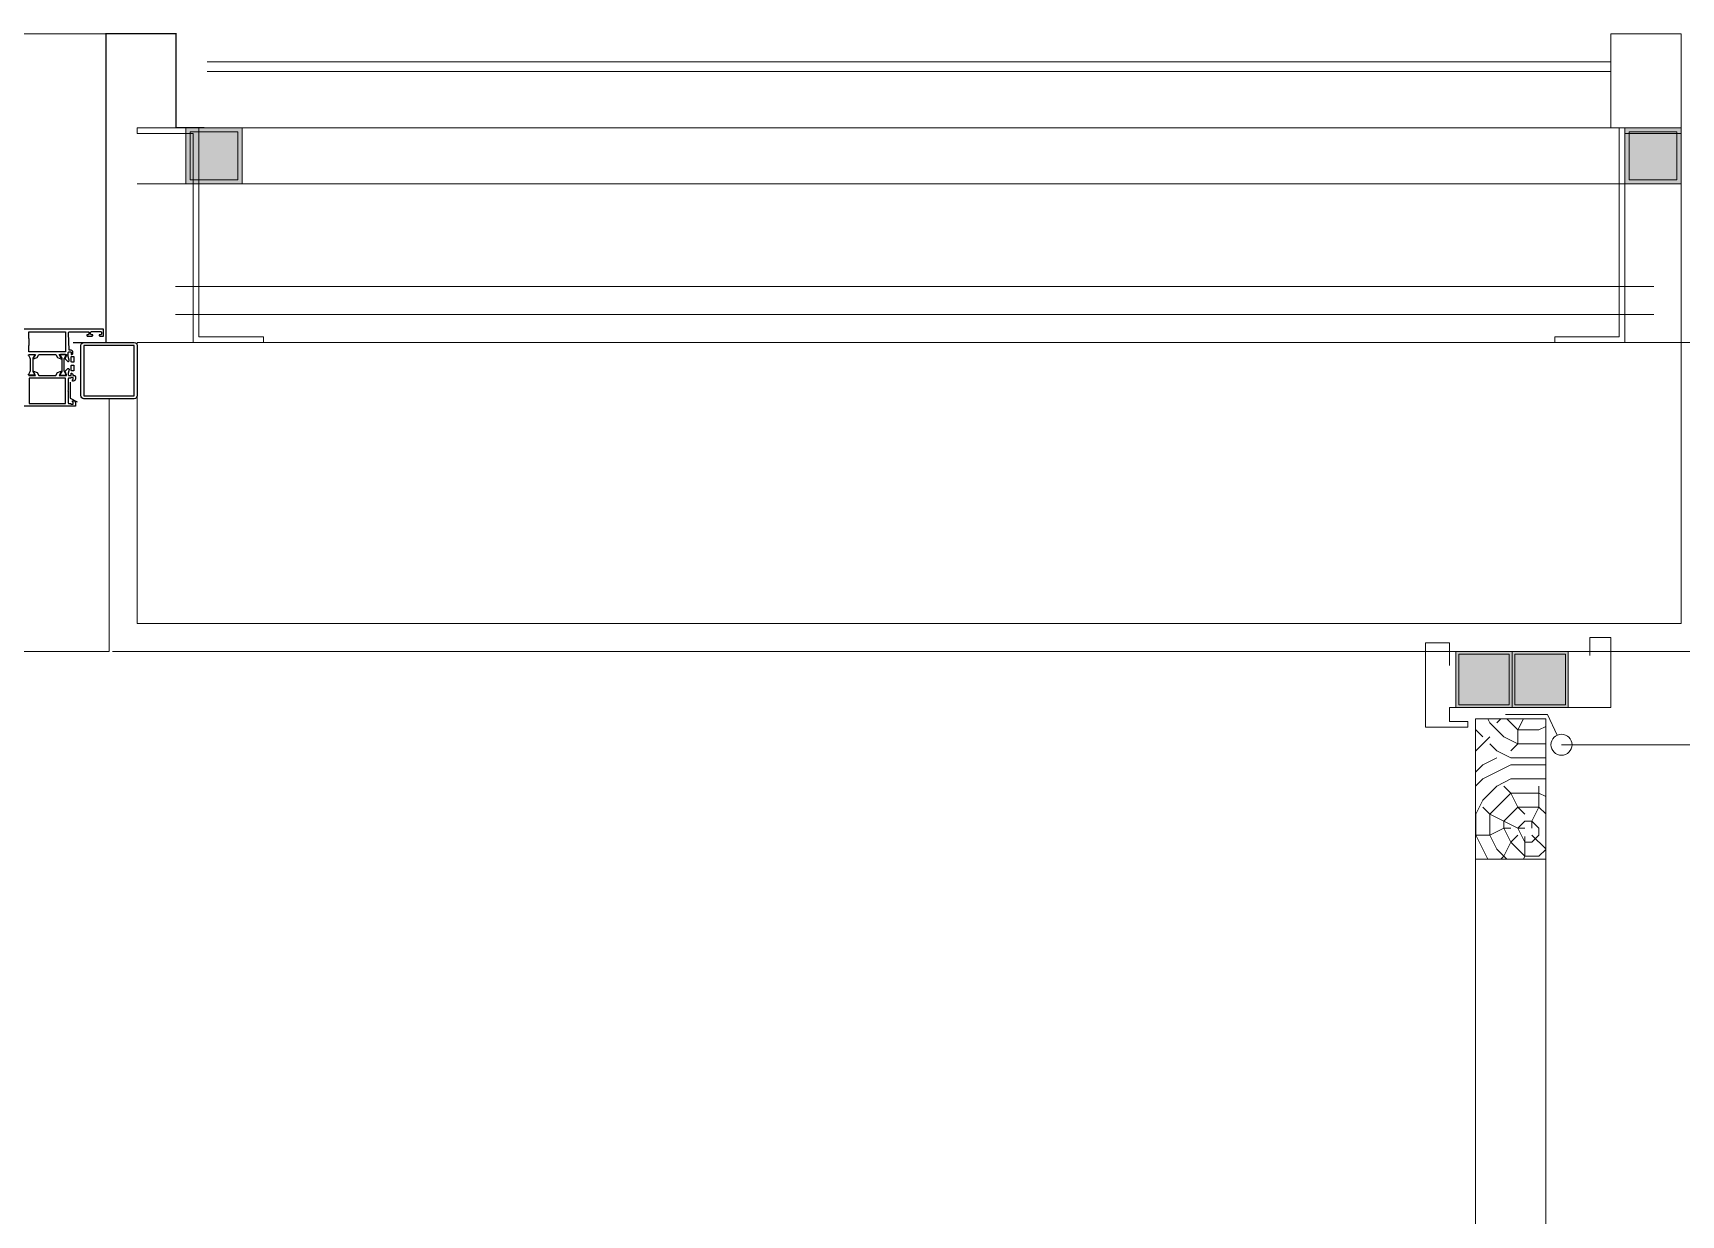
# Model space of a CAD drawing. Extents: x -9058 to 11890, y 0 to 4205.
# Drawn here: x 3607.6 to 3725.1, y 3723.7 to 3807.9 of the extents above; entities that cross this region are included whole.
import ezdxf

# ---------------------------------------------------------------- set-up
doc = ezdxf.new("R2010")
doc.units = 0
doc.header["$MEASUREMENT"] = 0
doc.layers.get('0').update_dxf_attribs({"color": 9, "lineweight": 9})
for name, color, linetype, lineweight in [('06D', 9, 'Continuous', 9), ('10', 9, 'Continuous', 9), ('14', 9, 'Continuous', 9), ('M-TEFRIS2-015', 129, 'Continuous', 9)]:
    doc.layers.add(name, color=color, linetype=linetype, lineweight=lineweight)

# ---------------------------------------------------------------- blocks, each defined once
blk = doc.blocks.new('p-s-profil')
at = {"layer": '10'}
blk.add_lwpolyline([(9, 15.3), (4.6, 15.3), (4.6, 0.4), (0, 0.4), (0, 0), (5, 0), (5, 14.9), (9, 14.9), (9, 15.3)], dxfattribs=at)
blk.add_lwpolyline([(9, 15.3), (4.6, 15.3), (4.6, 0.4), (0, 0.4), (0, 0), (5, 0), (5, 14.9), (9, 14.9), (9, 15.3)], dxfattribs=at)
blk = doc.blocks.new('p-kutu_profil_40x40')
h = blk.add_hatch(color=256)
h.dxf.hatch_style = 1
h.paths.add_polyline_path([(0, 0), (4, 0), (4, 4), (0, 4)])
h = blk.add_hatch(color=255)
h.dxf.hatch_style = 1
h.paths.add_polyline_path([(0, 0), (4, 0), (4, 4), (0, 4)])
blk.add_lwpolyline([(0, 0), (4, 0), (4, 4), (0, 4)], close=True)
at = {"layer": '10'}
for points in [[(0, 4), (4, 4), (4, 0), (0, 0)], [(0, 4), (4, 4), (4, 0), (0, 0)], [(0, 0), (4, 0), (4, 4), (0, 4)], [(0.3, 3.7), (3.7, 3.7), (3.7, 0.3), (0.3, 0.3)], [(0.3, 3.7), (3.7, 3.7), (3.7, 0.3), (0.3, 0.3)]]:
    blk.add_lwpolyline(points, close=True, dxfattribs=at)
blk = doc.blocks.new('p-profil-birim')
h = blk.add_hatch(color=255)
h.dxf.hatch_style = 1
h.paths.add_polyline_path([(0, 0), (10, 0), (10, 10), (0, 10)])
blk.add_lwpolyline([(0, 0), (10, 0), (10, 10), (0, 10)], close=True)
at = {"layer": '10'}
for points in [[(0, 10), (10, 10), (10, 0), (0, 0)], [(0, 10), (10, 10), (10, 0), (0, 0)], [(0, 0), (10, 0), (10, 10), (0, 10)], [(0.5, 9.5), (9.5, 9.5), (9.5, 0.5), (0.5, 0.5)]]:
    blk.add_lwpolyline(points, close=True, dxfattribs=at)
blk = doc.blocks.new('P-DOG-PORSCHE')
at = {"layer": '06D'}
for points in [[(-117.78, 24), (-2.22, 24)], [(-118, -20), (-2, -20)]]:
    blk.add_lwpolyline(points, dxfattribs=at)
at = {"layer": '06D', "lineweight": 25, "ltscale": 0.5}
for points in [[(-7.43, -0.02, 0.131652), (-7.42, -0.07), (-7.31, -0.25, -0.131652), (-7.31, -0.27), (-7.31, -0.29, -0.414214), (-7.34, -0.32), (-7.7, -0.32, -0.414214), (-7.73, -0.29), (-7.73, -0.27, -0.131652), (-7.72, -0.25), (-7.62, -0.07, 0.131652), (-7.6, -0.02), (-7.6, 0.83, 0.131652), (-7.62, 0.88), (-7.72, 1.07, -0.131652), (-7.73, 1.08), (-7.73, 1.11, -0.414214), (-7.7, 1.14), (-7.34, 1.14, -0.414214), (-7.31, 1.11), (-7.31, 1.08, -0.131652), (-7.31, 1.07), (-7.42, 0.88, 0.131652), (-7.43, 0.83)], [(-5.36, -0.02, -0.131652), (-5.37, -0.07), (-5.48, -0.25, 0.131652), (-5.49, -0.27), (-5.49, -0.29, 0.414214), (-5.46, -0.32), (-5.1, -0.32, 0.414214), (-5.07, -0.29), (-5.07, -0.27, 0.131652), (-5.07, -0.25), (-5.18, -0.07, -0.131652), (-5.19, -0.02), (-5.19, 0.83, -0.131652), (-5.18, 0.88), (-5.07, 1.07, 0.131652), (-5.07, 1.08), (-5.07, 1.11, 0.414214), (-5.1, 1.14), (-5.46, 1.14, 0.414214), (-5.49, 1.11), (-5.49, 1.08, 0.131652), (-5.48, 1.07), (-5.37, 0.88, -0.131652), (-5.36, 0.83)]]:
    blk.add_lwpolyline(points, format="xyb", close=True, dxfattribs=at)
at = {"layer": '10', "lineweight": 25, "ltscale": 0.5}
for p, q in [((-4.78, -0.81), (-4.78, -0.99)), ((-4.78, -0.99), (-4.78, -1.95)), ((-4.78, -1.95), (-4.28, -2.22))]:
    blk.add_line(p, q, dxfattribs=at)
at = {"layer": '10', "const_width": 0.1}
blk.add_lwpolyline([(4.78, 17.3), (2.78, 17.3), (2.78, 24), (-2.22, 24), (-2.22, 2), (-4.57, 2)], dxfattribs=at)
at = {"layer": '10', "lineweight": 25, "ltscale": 0.5}
for points in [[(-7.71, 1.14), (-7.23, 1.14), (-7.4, 0.88, 0.859449), (-7.37, 0.85), (-7.12, 0.94), (-7, 1.14), (-5.8, 1.14), (-5.67, 0.94), (-5.43, 0.85, 0.859449), (-5.4, 0.88), (-5.56, 1.14), (-5.09, 1.14, -1.229391), (-5.04, 1.11), (-5.09, 0.93, -0.283637), (-5.11, 0.91, 0.607471), (-5.12, 0.85), (-4.95, 0.68), (-4.93, 0.66, 0.700084), (-4.83, 0.74), (-4.9, 1), (-4.9, 1.3, -0.414214), (-4.87, 1.33), (-4.73, 1.33, -0.414214), (-4.7, 1.3), (-4.7, 1.15, 0.414214), (-4.69, 1.14), (-4.68, 1.14, 0.414214), (-4.58, 1.24), (-4.58, 1.33, 0.414214), (-4.7, 1.45), (-4.82, 1.45, -0.403083), (-4.85, 1.48), (-4.89, 2.67, -0.425337), (-4.79, 2.77), (-4.47, 2.77), (-4.47, 2.76), (-4.32, 2.76), (-4.32, 2.77), (-3.99, 2.77), (-3.99, 2.76), (-3.84, 2.76), (-3.84, 2.77), (-3.58, 2.77), (-3.58, 2.76), (-3.45, 2.76), (-3.45, 2.59, -0.414214), (-3.48, 2.56), (-3.58, 2.56), (-3.58, 2.51, 0.414214), (-3.53, 2.46), (-3.22, 2.46, 0.414214), (-3.15, 2.53), (-3.15, 2.55, 0.414214), (-3.16, 2.56), (-3.26, 2.56, -0.414214), (-3.31, 2.61), (-3.31, 2.73, -0.414214), (-3.26, 2.78), (-2.59, 2.78, -0.414214), (-2.54, 2.73), (-2.54, 2.61, -0.414214), (-2.59, 2.56), (-2.69, 2.56, 0.414214), (-2.7, 2.55), (-2.7, 2.53, 0.414214), (-2.63, 2.46), (-2.41, 2.46, 0.414214), (-2.4, 2.47), (-2.4, 2.95, 0.414214), (-2.41, 2.96), (-10.39, 2.96, 0.414214)], [(-4.48, -0.34, -0.414222), (-4.4, -0.42), (-4.4, -0.59, -0.414214), (-4.55, -0.74), (-4.59, -0.74, -0.414214), (-4.6, -0.73), (-4.6, -0.66, -0.366034), (-4.57, -0.64, 0.365977), (-4.55, -0.61), (-4.55, -0.52, 0.414214), (-4.58, -0.49), (-4.69, -0.49, 0.365977), (-4.72, -0.51, -0.365977), (-4.75, -0.54), (-4.87, -0.54, 0.414214), (-4.9, -0.57), (-4.9, -1.41), (-4.93, -1.44), (-4.9, -1.47), (-4.9, -2.31, 0.414214), (-4.87, -2.34), (-4.75, -2.34, -0.365977), (-4.72, -2.36, 0.365977), (-4.69, -2.39), (-4.58, -2.39, 0.414214), (-4.55, -2.36), (-4.55, -2.27, 0.365977), (-4.57, -2.24, -0.366034), (-4.6, -2.21), (-4.6, -2.15, -0.414214), (-4.59, -2.14), (-4.55, -2.14, -0.414214), (-4.4, -2.29), (-4.4, -2.53, -0.414214), (-4.41, -2.54), (-8.39, -2.54, -0.414214)], [(-7.71, -0.34), (-7.23, -0.34), (-7.39, -0.07, -0.713664), (-7.37, -0.04), (-7.12, -0.14), (-7, -0.34), (-5.8, -0.34), (-5.67, -0.14), (-5.42, -0.04, -0.713664), (-5.4, -0.07), (-5.56, -0.34), (-5.09, -0.34, 1.229391), (-5.04, -0.31), (-5.09, -0.12, 0.283637), (-5.11, -0.1, -0.607471), (-5.12, -0.04), (-4.95, 0.13), (-4.93, 0.15, -0.700084), (-4.83, 0.07), (-4.9, -0.19), (-4.9, -0.31, 0.414214), (-4.87, -0.34), (-4.73, -0.34, 0.414214), (-4.7, -0.31), (-4.7, -0.2, -0.414214), (-4.69, -0.19), (-4.68, -0.19, -0.414214), (-4.58, -0.29), (-4.58, -0.31, 0.414214), (-4.55, -0.34), (-4.48, -0.34)]]:
    blk.add_lwpolyline(points, format="xyb", dxfattribs=at)
for points in [[(-7.71, 1.33), (-7.71, 1.8), (-7.7, 1.8), (-7.7, 2.3), (-7.71, 2.3), (-7.71, 2.77), (-5.09, 2.77), (-5.09, 2.3), (-5.1, 2.3), (-5.1, 1.8), (-5.09, 1.8), (-5.09, 1.33), (-6.32, 1.33), (-6.32, 1.35), (-6.47, 1.35), (-6.47, 1.33)], [(-0.2, -1.8), (-0.2, 1.8), (-3.8, 1.8), (-3.8, -1.8)], [(-7.7, -0.54), (-7.7, -2.34), (-5.1, -2.34), (-5.1, -0.54)]]:
    blk.add_lwpolyline(points, close=True, dxfattribs=at)
for points in [[(0, -1.8, -0.414214), (-0.2, -2), (-3.8, -2, -0.414214), (-4, -1.8), (-4, 1.8, -0.414214), (-3.8, 2), (-0.2, 2, -0.414214), (0, 1.8)], [(-4.5, 0.64, -0.414214), (-4.53, 0.61), (-4.66, 0.61, -0.414214), (-4.69, 0.64), (-4.69, 0.98, -0.414214), (-4.66, 1.01), (-4.53, 1.01, -0.414214), (-4.5, 0.98)], [(-4.5, 0.02, -0.414214), (-4.53, -0.01), (-4.66, -0.01, -0.414214), (-4.69, 0.02), (-4.69, 0.36, -0.414214), (-4.66, 0.39), (-4.53, 0.39, -0.414214), (-4.5, 0.36)]]:
    blk.add_lwpolyline(points, format="xyb", close=True, dxfattribs=at)
at = {"layer": '14'}
blk.add_lwpolyline([(-2, -20), (-2, -2)], dxfattribs=at)

msp = doc.modelspace()

# ---------------------------------------------------------------- hatches: boundary and pattern name
at = {"layer": 'M-TEFRIS2-015'}
h = msp.add_hatch(dxfattribs=at)
h.set_pattern_fill('LOGEND', color=256, scale=10, style=0)
h.set_pattern_definition([(180, (102875.928, 645.776), (-10, 10), [3, -7]), (180, (102875.928, 646.276), (-10, 10), [3, -7]), (180, (102875.428, 647.276), (-10, 10), [2, -8]), (180, (102874.928, 648.276), (-10, 10), [1.5, -8.5]), (180, (102874.928, 649.276), (-10, 10), [1, -9]), (180, (102877.428, 650.276), (-10, 10), [0.5, -2.5, 0.5, -6.5]), (180, (102875.928, 650.776), (-10, 10), [0.5, -4, 1.5, -4]), (180, (102873.928, 651.276), (-10, 10), [0.5, -0.5, 0.5, -8.5]), (180, (102874.428, 651.776), (-10, 10), [0.5, -9.5]), (180, (102874.928, 652.776), (-10, 10), [1.5, -8.5]), (180, (102874.928, 653.776), (-10, 10), [2, -8]), (180, (102875.428, 654.776), (-10, 10), [2.5, -3, 0.5, -4]), (90, (102879.428, 648.776), (10, 10), [0.5, -1, 2.5, -6]), (90, (102878.928, 649.776), (10, 10), [0.5, -0.5, 1.5, -7.5]), (90, (102878.428, 653.776), (10, 10), [1, -9]), (90, (102877.928, 649.776), (10, 10), [2, -3, 0.5, -4.5]), (90, (102877.428, 655.276), (10, 10), [0.5, -9.5]), (90, (102876.928, 650.276), (10, 10), [1.5, -8.5]), (90, (102875.928, 650.776), (10, 10), [1, -9]), (90, (102874.928, 650.776), (10, 10), [0.5, -1.5, 1.5, -6.5]), (90, (102874.428, 651.276), (10, 10), [0.5, -9.5]), (90, (102873.928, 649.276), (10, 10), [1.4, -8.6]), (90, (102873.428, 647.276), (10, 10), [1, -9]), (90, (102872.428, 651.276), (10, 10), [0.5, -9.5]), (90, (102871.428, 650.776), (10, 10), [1.5, -8.5]), (90, (102870.428, 650.776), (10, 10), [1.5, -8.5]), (135, (102871.928, 646.7755), (-1e-15, 10), [0.7071, -0.7071, 0.7071, -12.0208356]), (135, (102873.928, 649.2755), (-1e-15, 10), [1.4142, -12.7279356]), (135, (102877.928, 654.2755), (-1e-15, 10), [1.4142, -12.7279356]), (135, (102875.928, 651.7755), (-1e-15, 10), [1.4142, -12.7279356]), (135, (102875.428, 649.7755), (-1e-15, 10), [1.4142, -12.7279356]), (135, (102872.428, 647.7755), (-1e-15, 10), [1.4142, -12.7279356]), (135, (102873.428, 648.2755), (-1e-15, 10), [2.12132, -12.0208156]), (135, (102876.428, 652.7755), (-1e-15, 10), [0.7071, -13.4350356]), (135, (102876.928, 653.7755), (-1e-15, 10), [0.7071, -13.4350356]), (135, (102872.928, 653.7755), (-1e-15, 10), [0.7071, -13.4350356]), (135, (102876.928, 648.7755), (-1e-15, 10), [0.7071, -13.4350356]), (135, (102871.428, 652.2755), (-1e-15, 10), [0.7071, -13.4350356]), (135, (102874.928, 651.2755), (-1e-15, 10), [0.7071, -13.4350356]), (135, (102873.928, 652.2755), (-1e-15, 10), [0.7071, -13.4350356]), (45, (102874.428, 650.2755), (10, 1e-15), [0.7071, -0.7071, 2.12132, -10.6066156]), (45, (102872.928, 650.2755), (10, 1e-15), [0.7071, -13.4350356]), (45, (102872.928, 646.7755), (10, 1e-15), [0.7071, -13.4350356]), (45, (102874.928, 649.2755), (10, 1e-15), [0.7071, -13.4350356]), (45, (102873.428, 651.2755), (10, 1e-15), [0.7071, -13.4350356]), (45, (102875.928, 648.7755), (10, 1e-15), [0.7071, -13.4350356]), (45, (102871.928, 648.7755), (10, 1e-15), [0.7071, -13.4350356]), (45, (102878.928, 645.7755), (10, 1e-15), [0.7071, -13.4350356]), (45, (102878.428, 646.2755), (10, 1e-15), [1.4142, -12.7279356]), (45, (102877.928, 646.7755), (10, 1e-15), [1.4142, -12.7279356]), (45, (102876.928, 646.7755), (10, 1e-15), [1.4142, -12.7279356]), (45, (102876.428, 647.7755), (10, 1e-15), [1.4142, -12.7279356]), (45, (102872.428, 651.7755), (10, 1e-15), [1.4142, -12.7279356]), (45, (102870.428, 646.7755), (10, 1e-15), [1.4142, -12.7279356]), (45, (102869.928, 654.7755), (10, 1e-15), [1.4142, -12.7279356]), (45, (102869.928, 653.7755), (10, 1e-15), [1.4142, -12.7279356]), (45, (102870.928, 653.2755), (10, 1e-15), [1.4142, -12.7279356]), (45, (102877.928, 653.2755), (10, 1e-15), [2.12132, -12.0208156]), (45, (102871.428, 652.2755), (10, 1e-15), [2.12132, -12.0208156]), (153.434949, (102876.928, 655.2755), (-10, 4e-09), [1.118, -21.2426798]), (153.434949, (102876.928, 650.2755), (-10, 4e-09), [1.118, -21.2426798]), (153.434949, (102875.928, 653.2755), (-10, 4e-09), [1.118, -21.2426798]), (153.434949, (102872.928, 646.2755), (-10, 4e-09), [1.118, -21.2426798]), (153.434949, (102873.428, 647.2755), (-10, 4e-09), [1.118, -21.2426798]), (153.434949, (102876.428, 649.2755), (-10, 4e-09), [1.118, -21.2426798]), (153.434949, (102876.428, 654.2755), (-10, 4e-09), [1.118, -21.2426798]), (153.434949, (102873.428, 651.2755), (-10, 4e-09), [2.236, -20.1246798]), (116.565051, (102873.428, 652.7755), (-5e-10, 10), [1.118, -21.2426798]), (116.565051, (102871.928, 649.7755), (-5e-10, 10), [1.118, -21.2426798]), (116.565051, (102876.928, 651.7755), (-5e-10, 10), [1.118, -21.2426798]), (116.565051, (102878.928, 652.2755), (-5e-10, 10), [1.118, -21.2426798]), (116.565051, (102872.928, 650.2755), (-5e-10, 10), [1.118, -21.2426798]), (116.565051, (102873.928, 650.2755), (-5e-10, 10), [1.118, -21.2426798]), (116.565051, (102877.928, 651.7755), (-5e-10, 10), [2.236, -20.1246798]), (116.565051, (102870.428, 648.2755), (-5e-10, 10), [2.236, -20.1246798]), (116.565051, (102871.428, 648.7755), (-5e-10, 10), [2.236, -20.1246798]), (63.434949, (102879.428, 647.2755), (4e-09, 10), [1.118, -21.2426798]), (63.434949, (102879.428, 652.7755), (4e-09, 10), [1.118, -21.2426798]), (63.434949, (102877.428, 645.7755), (4e-09, 10), [1.118, -21.2426798]), (63.434949, (102878.428, 654.7755), (4e-09, 10), [1.118, -21.2426798]), (63.434949, (102877.428, 648.7755), (4e-09, 10), [1.118, -21.2426798]), (63.434949, (102875.428, 649.7755), (4e-09, 10), [1.118, -21.2426798]), (63.434949, (102874.428, 651.7755), (4e-09, 10), [1.118, -21.2426798]), (63.434949, (102878.928, 647.7755), (-3.21e-06, 10.0000016), [1.118, -21.2426798]), (63.434949, (102876.428, 649.2755), (4e-09, 10), [1.118, -21.2426798]), (63.434949, (102873.428, 648.2755), (4e-09, 10), [1.118, -21.2426798]), (63.434949, (102872.428, 649.2755), (4e-09, 10), [1.118, -21.2426798]), (63.434949, (102870.428, 652.2755), (4e-09, 10), [1.118, -21.2426798]), (63.434949, (102877.928, 655.2755), (4e-09, 10), [1.118, -21.2426798]), (63.434949, (102879.428, 654.7755), (4e-09, 10), [2.236, -20.1246798]), (63.434949, (102877.928, 647.7755), (4e-09, 10), [2.236, -20.1246798]), (26.565051, (102879.428, 646.2755), (10, 5e-10), [1.118, -21.2426798]), (26.565051, (102870.928, 645.7755), (10, 5e-10), [1.118, -21.2426798]), (26.565051, (102871.428, 650.7755), (10, 5e-10), [1.118, -21.2426798]), (26.565051, (102875.428, 647.2755), (10, 5e-10), [1.118, -21.2426798]), (26.565051, (102875.928, 646.2755), (10, 5e-10), [1.118, -21.2426798]), (26.565051, (102874.928, 648.2755), (10, 5e-10), [1.118, -21.2426798]), (26.565051, (102871.928, 654.2755), (10, 5e-10), [1.118, -21.2426798]), (26.565051, (102870.928, 654.7755), (10, 5e-10), [2.236, -20.1246798])])
h.paths.add_polyline_path([(3710.42, 3759.07), (3715.42, 3759.07), (3715.42, 3749.07), (3710.42, 3749.07)])

# ---------------------------------------------------------------- linework, layer by layer
for points in [[(3718.06, 3801.17), (3720.06, 3801.17), (3720.06, 3807.87), (3725.06, 3807.87), (3725.06, 3785.87), (3729.08, 3785.87)], [(3720.06, 3805.87), (3620.06, 3805.87)], [(3720.06, 3805.17), (3620.06, 3805.17)], [(3725.06, 3801.17), (3615.06, 3801.17)], [(3725.06, 3797.17), (3615.06, 3797.17)], [(3723.12, 3789.87), (3617.79, 3789.87)], [(3723.12, 3787.87), (3617.79, 3787.87)], [(3615.06, 3765.87), (3725.06, 3765.87), (3725.06, 3785.87), (3615.06, 3785.87), (3615.06, 3765.87)], [(3723.52, 3785.87), (3617.39, 3785.87)], [(3708.56, 3762.87), (3708.56, 3764.47), (3706.86, 3764.47), (3706.86, 3758.47), (3709.86, 3758.47), (3709.86, 3758.87), (3708.56, 3758.87), (3708.56, 3759.87), (3720.06, 3759.87), (3720.06, 3764.87), (3718.56, 3764.87), (3718.56, 3763.57)], [(3613.31, 3763.87), (3727.06, 3763.87)], [(3712.54, 3759.37), (3715.54, 3759.37), (3716.23, 3757.9)], [(3716.54, 3757.22), (3786.54, 3757.22)], [(3786.54, 3757.22), (3717.29, 3757.22)], [(3796.54, 3757.22), (3717.29, 3757.22)]]:
    msp.add_lwpolyline(points, dxfattribs=at)
for points in [[(3710.42, 3759.07), (3710.42, 3749.07), (3715.42, 3749.07), (3715.42, 3759.07)], [(3710.42, 3682.07), (3715.42, 3682.07), (3715.42, 3749.07), (3710.42, 3749.07)]]:
    msp.add_lwpolyline(points, close=True, dxfattribs=at)
msp.add_circle((3716.54, 3757.22), 0.75, dxfattribs=at)
msp.add_arc((3716.54, 3757.22), 80, 270.0002, 359.9998, dxfattribs=at)

# ---------------------------------------------------------------- block references
for name, p in [('P-DOG-PORSCHE', (3615.06, 3783.87)), ('p-kutu_profil_40x40', (3618.54, 3797.17)), ('p-s-profil', (3716.06, 3785.87)), ('p-kutu_profil_40x40', (3721.06, 3797.17))]:
    msp.add_blockref(name, p, dxfattribs=at)
at = {"layer": 'M-TEFRIS2-015', "xscale": -1}
msp.add_blockref('p-s-profil', (3624.06, 3785.87), dxfattribs=at)
at = {"layer": 'M-TEFRIS2-015', "xscale": 0.4, "yscale": 0.4}
for p in [(3709.02, 3759.87), (3713.02, 3759.87)]:
    msp.add_blockref('p-profil-birim', p, dxfattribs=at)

doc.saveas('drawing.dxf')
